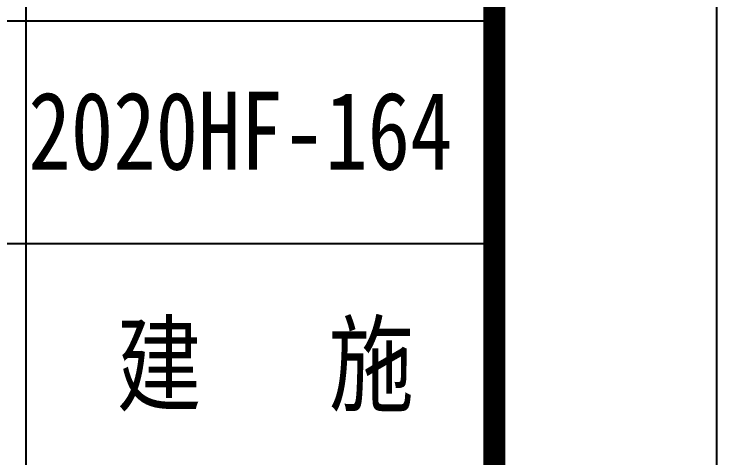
# Model space of a CAD drawing. Extents: x -266287 to 275962, y -324567 to 363765.
# Drawn here: x -160294 to -158715, y 142527 to 143525 of the extents above; entities that cross this region are included whole.
import ezdxf

# ---------------------------------------------------------------- set-up
doc = ezdxf.new("R2010")
doc.units = 0
doc.header["$LTSCALE"] = 1000
doc.layers.get('0').update_dxf_attribs({"linetype": 'CONTINUOUS'})
doc.layers.add('PUB_TITLE', color=4, linetype='CONTINUOUS')
doc.styles.add('-黑体', font='simhei.ttf', dxfattribs={"width": 0.8})

msp = doc.modelspace()

# ---------------------------------------------------------------- linework, layer by layer
at = {"layer": 'PUB_TITLE'}
for p, q in [((-160267.56832, 147401.40736), (-160267.56832, 141009.34124)), ((-161319.93203, 143509.34124), (-159215.20461, 143509.34124)), ((-161319.93203, 143009.34124), (-159215.20461, 143009.34124))]:
    msp.add_line(p, q, dxfattribs=at)
msp.add_lwpolyline([(-195865.20461, 140509.34124), (-158715.20461, 140509.34124), (-158715.20461, 161509.34124), (-195865.20461, 161509.34124)], close=True, dxfattribs=at)
msp.add_lwpolyline([(-195865.20461, 140509.34124), (-158715.20461, 140509.34124), (-158715.20461, 161509.34124), (-195865.20461, 161509.34124)], close=True, dxfattribs=at)
at = {"layer": 'PUB_TITLE', "const_width": 50}
msp.add_lwpolyline([(-194615.20461, 141009.34124), (-159215.20461, 141009.34124), (-159215.20461, 161009.34124), (-194615.20461, 161009.34124)], close=True, dxfattribs=at)
msp.add_lwpolyline([(-194615.20461, 141009.34124), (-159215.20461, 141009.34124), (-159215.20461, 161009.34124), (-194615.20461, 161009.34124)], close=True, dxfattribs=at)

# ---------------------------------------------------------------- texts
at = {"style": '-黑体', "width": 0.8}
for s, p in [('2020HF-164', (-160261.63867, 143175.05023, -0.07159)), ('建   施', (-160063.74419, 142650.31133))]:
    msp.add_text(s, height=175, dxfattribs=at).set_placement(p)

doc.saveas('drawing.dxf')
